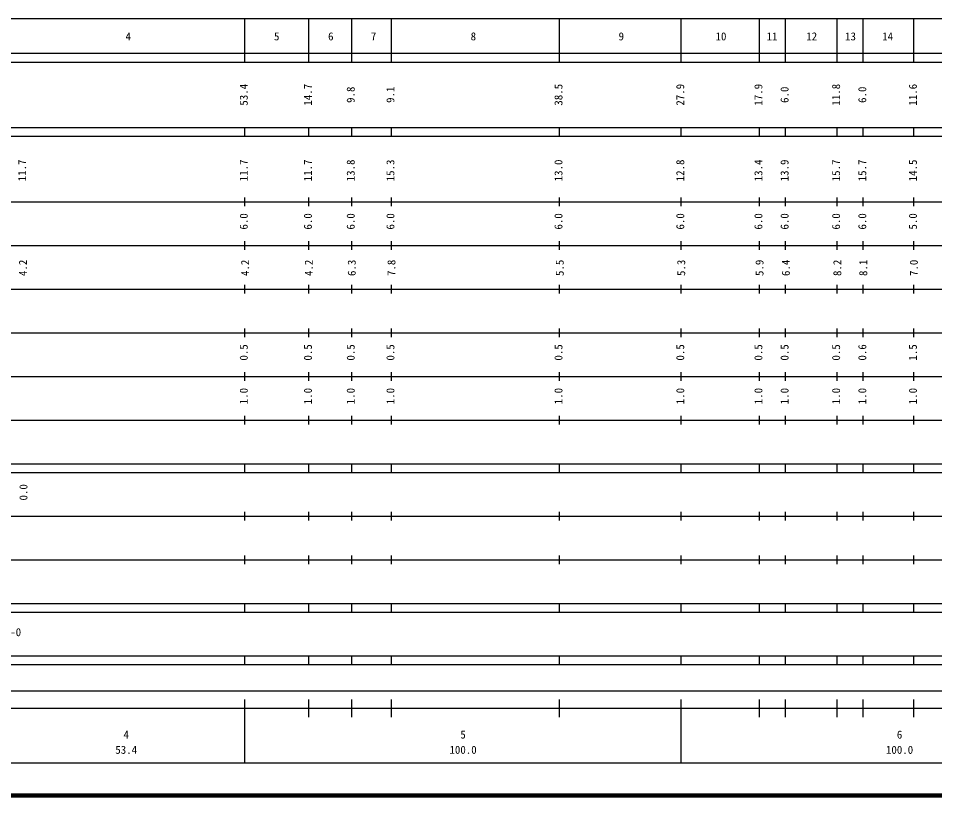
# Model space of a CAD drawing. Units: millimetres on the paper, enlarged 1000 times. Extents: x 40000 to 680000, y 20000 to 380000.
# Drawn here: x 216112 to 426044, y 20000 to 198000 of the extents above; entities that cross this region are included whole.
import ezdxf
from ezdxf.enums import TextEntityAlignment as Align

# ---------------------------------------------------------------- set-up
doc = ezdxf.new("R2010")
doc.units = ezdxf.units.MM
doc.header["$LTSCALE"] = 1000
doc.layers.add('M-TTL', color=2, linetype='Continuous', lineweight=140)
doc.layers.add('M-TTL-BAND', color=7, linetype='Continuous', lineweight=25)
doc.styles.add('ＭＳ ゴシック', font='')
doc.styles.get('ＭＳ ゴシック').set_extended_font_data('MS Gothic')

msp = doc.modelspace()

# ---------------------------------------------------------------- linework, layer by layer
at = {"layer": 'M-TTL'}
msp.add_line((40000, 20000), (680000, 20000), dxfattribs=at)
at = {"layer": 'M-TTL-BAND'}
for p, q in [((68000, 198000), (579000, 198000)), ((268000, 188000), (268000, 198000)), ((282700, 188000), (282700, 198000)), ((292500, 188000), (292500, 198000)), ((301600, 188000), (301600, 198000)), ((340100, 188000), (340100, 198000)), ((368000, 188000), (368000, 198000)), ((385900, 188000), (385900, 198000)), ((391900, 188000), (391900, 198000)), ((403700, 188000), (403700, 198000)), ((409700, 188000), (409700, 198000)), ((421300, 188000), (421300, 198000)), ((40000, 190000), (579000, 190000)), ((40000, 188000), (579000, 188000)), ((40000, 173000), (579000, 173000)), ((268000, 171000), (268000, 173000)), ((282700, 171000), (282700, 173000)), ((292500, 171000), (292500, 173000)), ((301600, 171000), (301600, 173000)), ((340100, 171000), (340100, 173000)), ((368000, 171000), (368000, 173000)), ((385900, 171000), (385900, 173000)), ((391900, 171000), (391900, 173000)), ((403700, 171000), (403700, 173000)), ((409700, 171000), (409700, 173000)), ((421300, 171000), (421300, 173000)), ((40000, 171000), (579000, 171000)), ((40000, 156000), (579000, 156000)), ((268000, 155000), (268000, 157000)), ((282700, 155000), (282700, 157000)), ((292500, 155000), (292500, 157000)), ((301600, 155000), (301600, 157000)), ((340100, 155000), (340100, 157000)), ((368000, 155000), (368000, 157000)), ((385900, 155000), (385900, 157000)), ((391900, 155000), (391900, 157000)), ((403700, 155000), (403700, 157000)), ((409700, 155000), (409700, 157000)), ((421300, 155000), (421300, 157000)), ((268000, 145000), (268000, 147000)), ((282700, 145000), (282700, 147000)), ((292500, 145000), (292500, 147000)), ((301600, 145000), (301600, 147000)), ((340100, 145000), (340100, 147000)), ((368000, 145000), (368000, 147000)), ((385900, 145000), (385900, 147000)), ((391900, 145000), (391900, 147000)), ((403700, 145000), (403700, 147000)), ((409700, 145000), (409700, 147000)), ((421300, 145000), (421300, 147000)), ((46000, 146000), (579000, 146000)), ((268000, 135000), (268000, 137000)), ((282700, 135000), (282700, 137000)), ((292500, 135000), (292500, 137000)), ((301600, 135000), (301600, 137000)), ((340100, 135000), (340100, 137000)), ((368000, 135000), (368000, 137000)), ((385900, 135000), (385900, 137000)), ((391900, 135000), (391900, 137000)), ((403700, 135000), (403700, 137000)), ((409700, 135000), (409700, 137000)), ((421300, 135000), (421300, 137000)), ((52000, 136000), (579000, 136000)), ((46000, 126000), (579000, 126000)), ((268000, 125000), (268000, 127000)), ((282700, 125000), (282700, 127000)), ((292500, 125000), (292500, 127000)), ((301600, 125000), (301600, 127000)), ((340100, 125000), (340100, 127000)), ((368000, 125000), (368000, 127000)), ((385900, 125000), (385900, 127000)), ((391900, 125000), (391900, 127000)), ((403700, 125000), (403700, 127000)), ((409700, 125000), (409700, 127000)), ((421300, 125000), (421300, 127000)), ((52000, 116000), (579000, 116000)), ((268000, 115000), (268000, 117000)), ((282700, 115000), (282700, 117000)), ((292500, 115000), (292500, 117000)), ((301600, 115000), (301600, 117000)), ((340100, 115000), (340100, 117000)), ((368000, 115000), (368000, 117000)), ((385900, 115000), (385900, 117000)), ((391900, 115000), (391900, 117000)), ((403700, 115000), (403700, 117000)), ((409700, 115000), (409700, 117000)), ((421300, 115000), (421300, 117000)), ((46000, 106000), (579000, 106000)), ((268000, 105000), (268000, 107000)), ((282700, 105000), (282700, 107000)), ((292500, 105000), (292500, 107000)), ((301600, 105000), (301600, 107000)), ((340100, 105000), (340100, 107000)), ((368000, 105000), (368000, 107000)), ((385900, 105000), (385900, 107000)), ((391900, 105000), (391900, 107000)), ((403700, 105000), (403700, 107000)), ((409700, 105000), (409700, 107000)), ((421300, 105000), (421300, 107000)), ((40000, 96000), (579000, 96000)), ((268000, 94000), (268000, 96000)), ((282700, 94000), (282700, 96000)), ((292500, 94000), (292500, 96000)), ((301600, 94000), (301600, 96000)), ((340100, 94000), (340100, 96000)), ((368000, 94000), (368000, 96000)), ((385900, 94000), (385900, 96000)), ((391900, 94000), (391900, 96000)), ((403700, 94000), (403700, 96000)), ((409700, 94000), (409700, 96000)), ((421300, 94000), (421300, 96000)), ((40000, 94000), (579000, 94000)), ((49000, 84000), (579000, 84000)), ((268000, 83000), (268000, 85000)), ((282700, 83000), (282700, 85000)), ((292500, 83000), (292500, 85000)), ((301600, 83000), (301600, 85000)), ((340100, 83000), (340100, 85000)), ((368000, 83000), (368000, 85000)), ((385900, 83000), (385900, 85000)), ((391900, 83000), (391900, 85000)), ((403700, 83000), (403700, 85000)), ((409700, 83000), (409700, 85000)), ((421300, 83000), (421300, 85000)), ((40000, 74000), (579000, 74000)), ((268000, 73000), (268000, 75000)), ((282700, 73000), (282700, 75000)), ((292500, 73000), (292500, 75000)), ((301600, 73000), (301600, 75000)), ((340100, 73000), (340100, 75000)), ((368000, 73000), (368000, 75000)), ((385900, 73000), (385900, 75000)), ((391900, 73000), (391900, 75000)), ((403700, 73000), (403700, 75000)), ((409700, 73000), (409700, 75000)), ((421300, 73000), (421300, 75000)), ((40000, 64000), (579000, 64000)), ((268000, 62000), (268000, 64000)), ((282700, 62000), (282700, 64000)), ((292500, 62000), (292500, 64000)), ((301600, 62000), (301600, 64000)), ((340100, 62000), (340100, 64000)), ((368000, 62000), (368000, 64000)), ((385900, 62000), (385900, 64000)), ((391900, 62000), (391900, 64000)), ((403700, 62000), (403700, 64000)), ((409700, 62000), (409700, 64000)), ((421300, 62000), (421300, 64000)), ((40000, 62000), (579000, 62000)), ((40000, 52000), (579000, 52000)), ((268000, 50000), (268000, 52000)), ((282700, 50000), (282700, 52000)), ((292500, 50000), (292500, 52000)), ((301600, 50000), (301600, 52000)), ((340100, 50000), (340100, 52000)), ((368000, 50000), (368000, 52000)), ((385900, 50000), (385900, 52000)), ((391900, 50000), (391900, 52000)), ((403700, 50000), (403700, 52000)), ((409700, 50000), (409700, 52000)), ((421300, 50000), (421300, 52000)), ((40000, 50000), (579000, 50000)), ((71000, 44000), (492430, 44000)), ((268000, 27500), (268000, 42000)), ((282700, 38000), (282700, 42000)), ((292500, 38000), (292500, 42000)), ((301600, 38000), (301600, 42000)), ((340100, 38000), (340100, 42000)), ((368000, 27500), (368000, 42000)), ((385900, 38000), (385900, 42000)), ((391900, 38000), (391900, 42000)), ((403700, 38000), (403700, 42000)), ((409700, 38000), (409700, 42000)), ((421300, 38000), (421300, 42000)), ((40000, 40000), (579000, 40000)), ((68000, 27500), (579000, 27500))]:
    msp.add_line(p, q, dxfattribs=at)

# ---------------------------------------------------------------- texts
at = {"layer": 'M-TTL-BAND', "style": 'ＭＳ ゴシック'}
for s, p in [('4', (241302, 192405)), ('5', (275311, 192405)), ('6', (287700, 192405)), ('7', (297500, 192405)), ('8', (320357, 192405)), ('9', (354250, 192405)), ('10', (377092, 192405)), ('11', (388787, 192405)), ('12', (397869, 192405)), ('13', (406770, 192405)), ('14', (415267, 192405)), ('11512-0', (212392, 55975)), ('4', (240829, 32523)), ('5', (318000, 32523)), ('6', (418000, 32523)), ('53.4', (240829, 29033)), ('100.0', (318000, 29033)), ('100.0', (418000, 29033))]:
    msp.add_text(s, height=1833, dxfattribs=at).set_placement(p, align=Align.BOTTOM_CENTER)
for s, p in [('53.4', (267750, 180500)), ('14.7', (282450, 180500)), ('38.5', (339850, 180500)), ('27.9', (367750, 180500)), ('17.9', (385650, 180500)), ('11.8', (403450, 180500)), ('11.6', (421050, 180500)), ('9.8', (292250, 180500)), ('9.1', (301350, 180500)), ('6.0', (391650, 180500)), ('6.0', (409450, 180500)), ('11.7', (216977, 163174)), ('11.7', (267750, 163174)), ('11.7', (282450, 163174)), ('13.8', (292250, 163174)), ('15.3', (301350, 163174)), ('13.0', (339850, 163174)), ('12.8', (367750, 163174)), ('13.4', (385650, 163174)), ('13.9', (391650, 163174)), ('15.7', (403450, 163174)), ('15.7', (409450, 163174)), ('14.5', (421050, 163174)), ('6.0', (267750, 151500)), ('6.0', (282450, 151500)), ('6.0', (292250, 151500)), ('6.0', (301350, 151500)), ('6.0', (339850, 151500)), ('6.0', (367750, 151500)), ('6.0', (385650, 151500)), ('6.0', (391650, 151500)), ('6.0', (403450, 151500)), ('6.0', (409450, 151500)), ('5.0', (421050, 151500)), ('4.2', (217167, 140862)), ('4.2', (268053, 140862)), ('4.2', (282644, 140862)), ('6.3', (292489, 140862)), ('7.8', (301582, 140862)), ('5.5', (340143, 140862)), ('5.3', (367971, 140862)), ('5.9', (385908, 140862)), ('6.4', (391932, 140862)), ('8.2', (403734, 140862)), ('8.1', (409668, 140862)), ('7.0', (421266, 140862)), ('0.5', (267750, 121500)), ('0.5', (282450, 121500)), ('0.5', (292250, 121500)), ('0.5', (301350, 121500)), ('0.5', (339850, 121500)), ('0.5', (367750, 121500)), ('0.5', (385650, 121500)), ('0.5', (391650, 121500)), ('0.5', (403450, 121500)), ('0.6', (409450, 121500)), ('1.5', (421050, 121500)), ('1.0', (267750, 111500)), ('1.0', (282450, 111500)), ('1.0', (292250, 111500)), ('1.0', (301350, 111500)), ('1.0', (339850, 111500)), ('1.0', (367750, 111500)), ('1.0', (385650, 111500)), ('1.0', (391650, 111500)), ('1.0', (403450, 111500)), ('1.0', (409450, 111500)), ('1.0', (421050, 111500)), ('0.0', (217275, 89462))]:
    msp.add_text(s, height=1833, rotation=90, dxfattribs=at).set_placement(p, align=Align.MIDDLE_CENTER)

doc.saveas('drawing.dxf')
